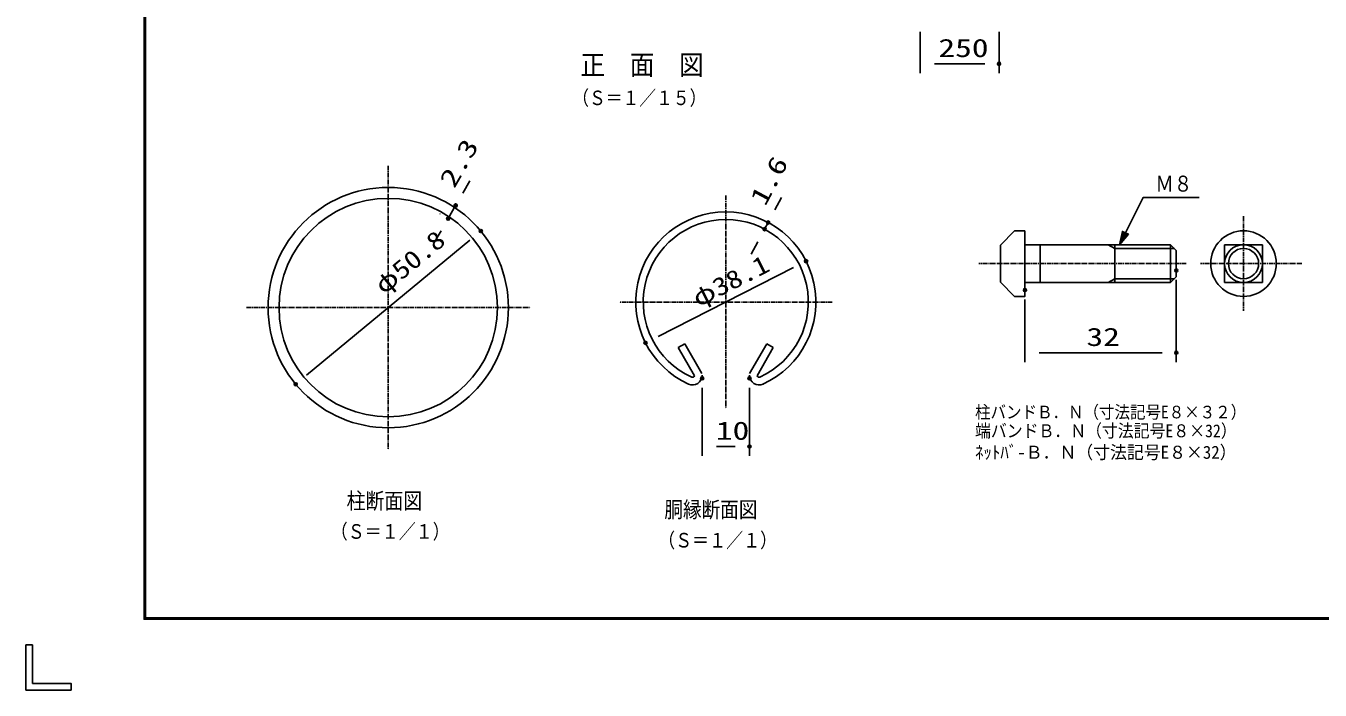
# Model space of a CAD drawing. Units: millimetres, scale not verified. Extents: x -4425 to 4425, y -3150 to 3150.
# Drawn here: x -4425 to -320, y -3150 to -1043 of the extents above; entities that cross this region are included whole.
import ezdxf
from ezdxf.enums import TextEntityAlignment as Align

# ---------------------------------------------------------------- set-up
doc = ezdxf.new("R2010")
doc.units = ezdxf.units.MM
doc.header["$LTSCALE"] = 20
doc.header["$PDMODE"] = 32
doc.header["$PDSIZE"] = 10
doc.linetypes.add('USER1', pattern=[1.125, 0.75, -0.125, 0.125, -0.125])
for name, color, linetype, lineweight in [('0-0_12', 2, 'USER1', 25), ('0-1_2', 7, 'Continuous', 25), ('0-2_1', 7, 'Continuous', 25), ('0-7_EXTCNT-L', 1, 'Continuous', 25), ('0-8_0', 7, 'Continuous', 25), ('0-A_DIMENS-D', 2, 'Continuous', 25), ('0-B_WAKU', 7, 'Continuous', 25)]:
    doc.layers.add(name, color=color, linetype=linetype, lineweight=lineweight)
doc.layers.add('0-9_DEFPOINTS', color=7, linetype='Continuous')
doc.styles.add('ＭＳ ゴシック', font='')
doc.styles.get('ＭＳ ゴシック').set_extended_font_data('MS Gothic')

msp = doc.modelspace()

# ---------------------------------------------------------------- linework, layer by layer
at = {"layer": '0-0_12'}
for p, q in [((-3275.62, -1486.82), (-3275.62, -2386.89)), ((-3725.63, -1936.88), (-2825.6, -1936.88))]:
    msp.add_line(p, q, dxfattribs=at)
at = {"layer": '0-0_12', "color": 7, "linetype": 'Continuous'}
msp.add_circle((-3275.62, -1936.88), 381.01, dxfattribs=at)
at = {"layer": '0-1_2'}
for p, q in [((-1256.38, -1693.28), (-1289.38, -1693.28)), ((-1334.39, -1856.13), (-1334.39, -1738.28)), ((-1256.38, -1737.21), (-794.37, -1737.21)), ((-971.37, -1857.21), (-971.37, -1737.21)), ((-776.37, -1755.21), (-776.37, -1839.21)), ((-794.37, -1857.21), (-1256.38, -1857.21))]:
    msp.add_line(p, q, dxfattribs=at)
at = {"layer": '0-1_2', "color": 4}
for p, q in [((-782.37, -1749.21), (-971.37, -1749.21)), ((-782.37, -1845.21), (-971.37, -1845.21))]:
    msp.add_line(p, q, dxfattribs=at)
at = {"layer": '0-1_2'}
msp.add_lwpolyline([(-1289.38, -1901.13), (-1256.38, -1901.13), (-1256.38, -1693.28)], dxfattribs=at)
at = {"layer": '0-2_1', "color": 2, "linetype": 'USER1'}
for p, q in [((-2205.09, -1581.54), (-2205.09, -2256.56)), ((-563.13, -1647.2), (-563.13, -1947.21)), ((-744.67, -1797.21), (-1402.25, -1797.21)), ((-378.31, -1797.21), (-699.72, -1797.21)), ((-1867.58, -1919.05), (-2542.61, -1919.05))]:
    msp.add_line(p, q, dxfattribs=at)
at = {"layer": '0-2_1'}
for p, q in [((-1289.39, -1693.28), (-1334.39, -1738.28)), ((-1208.03, -1737.21), (-1208.03, -1857.21)), ((-794.37, -1737.21), (-794.37, -1857.21)), ((-794.37, -1737.21), (-776.37, -1755.21)), ((-623.13, -1737.21), (-503.13, -1737.21)), ((-623.13, -1737.21), (-623.13, -1857.21)), ((-503.13, -1737.21), (-503.13, -1857.21)), ((-794.37, -1857.21), (-776.37, -1839.21)), ((-1289.38, -1901.13), (-1334.39, -1856.13)), ((-623.13, -1857.21), (-503.13, -1857.21)), ((-2280.61, -2145.72), (-2334.93, -2051.65)), ((-2129.58, -2145.72), (-2075.26, -2051.65)), ((-2304.25, -2152.79), (-2355.71, -2063.65)), ((-2105.94, -2152.79), (-2054.48, -2063.65))]:
    msp.add_line(p, q, dxfattribs=at)
at = {"layer": '0-2_1', "color": 4}
for p, q in [((-971.37, -1749.21), (-992.16, -1737.21)), ((-971.37, -1845.21), (-992.16, -1857.21))]:
    msp.add_line(p, q, dxfattribs=at)
for points in [[(-956.37, -1737.21), (-881.37, -1587.2), (-703.76, -1587.2)], [(-932.89, -1701.99), (-946.98, -1718.42), (-942.29, -1697.29)]]:
    msp.add_lwpolyline(points, dxfattribs=at)
msp.add_lwpolyline([(-928.2, -1704.33), (-956.37, -1737.21), (-946.98, -1694.94)], close=True, dxfattribs=at)
at = {"layer": '0-2_1'}
for centre, radius in [((-3275.62, -1936.88), 346.51), ((-563.13, -1797.21), 103.95), ((-563.13, -1797.21), 60)]:
    msp.add_circle(centre, radius, dxfattribs=at)
at = {"layer": '0-2_1', "color": 4}
msp.add_circle((-563.13, -1797.21), 48, dxfattribs=at)
at = {"layer": '0-2_1'}
for centre, radius, start, end in [((-2205.09, -1919.05), 285.76, 294.33142, 245.56897), ((-2205.09, -1919.05), 261.76, 294.33142, 245.56897), ((-2310.65, -2151.39), 30.55, 245.56751, 0.00064), ((-2310.65, -2151.39), 6.55, 245.56677, 347.70767), ((-2099.54, -2151.39), 30.55, 179.99992, 294.43259), ((-2099.54, -2151.39), 6.55, 192.29338, 294.43329)]:
    msp.add_arc(centre, radius, start, end, dxfattribs=at)
at = {"layer": '0-7_EXTCNT-L', "color": 2}
for p, q in [((-2049.45, -1627.2), (-2028.28, -1587.49)), ((-2081.92, -1688.08), (-2070.63, -1666.9)), ((-2103.1, -1727.79), (-2124.27, -1767.49))]:
    msp.add_line(p, q, dxfattribs=at)
at = {"layer": '0-7_EXTCNT-L'}
for p, q in [((-2044.16, -1681.02), (-2044.16, -1681.02)), ((-2055.45, -1702.2), (-2055.45, -1702.2))]:
    msp.add_line(p, q, dxfattribs=at)
at = {"layer": '0-8_0', "color": 1}
for p, q in [((-1588.35, -1061.65), (-1588.35, -1193.44)), ((-1338.34, -1061.65), (-1338.34, -1193.44)), ((-776.37, -1849.21), (-776.37, -2109.73)), ((-1256.38, -1911.13), (-1256.38, -2109.73)), ((-2280.1, -2191.14), (-2280.1, -2407.27)), ((-2130.09, -2191.27), (-2130.09, -2407.27))]:
    msp.add_line(p, q, dxfattribs=at)
at = {"layer": '0-8_0', "color": 2}
for p, q in [((-1543.35, -1163.44), (-1383.34, -1163.44)), ((-1211.38, -2079.73), (-821.37, -2079.73)), ((-2235.1, -2377.27), (-2175.09, -2377.27))]:
    msp.add_line(p, q, dxfattribs=at)
at = {"layer": '0-8_0'}
for p, q in [((-2355.71, -2063.65), (-2334.93, -2051.65)), ((-2075.26, -2051.65), (-2054.48, -2063.65))]:
    msp.add_line(p, q, dxfattribs=at)
at = {"layer": '0-9_DEFPOINTS'}
for p in [(-1338.34, -1163.44), (-3062.02, -1612.98), (-3061.68, -1613.17), (-3085.5, -1654.43), (-2070.63, -1666.9), (-2070.63, -1666.9), (-2982.16, -1693.88), (-2081.92, -1688.08), (-1950.42, -1789.43), (-776.37, -1819.21), (-1256.38, -1881.13), (-2459.77, -2048.67), (-776.37, -2079.73), (-3569.09, -2179.87), (-2280.1, -2161.14), (-2130.09, -2161.27), (-2130.09, -2377.27)]:
    msp.add_point(p, dxfattribs=at)
at = {"layer": '0-A_DIMENS-D'}
for p, q in [((-3039.52, -1574), (-3017.02, -1535.03)), ((-3085.84, -1654.23), (-3062.02, -1612.98)), ((-3016.82, -1722.58), (-3534.43, -2151.17)), ((-3108.34, -1693.21), (-3130.84, -1732.18)), ((-1990.53, -1809.84), (-2419.66, -2028.26))]:
    msp.add_line(p, q, dxfattribs=at)
at = {"layer": '0-A_DIMENS-D', "color": 1}
for p, q in [((-3087.66, -1598.17), (-3088.01, -1597.98)), ((-3111.48, -1639.43), (-3111.83, -1639.23))]:
    msp.add_line(p, q, dxfattribs=at)
at = {"layer": '0-B_WAKU'}
for p, q in [((-4047.95, -2922.96), (-4047.95, 2923.04)), ((-4403.47, -3006.71), (-4403.47, -3128.47)), ((-4281.7, -3149.96), (-4424.95, -3149.96))]:
    msp.add_line(p, q, dxfattribs=at)
msp.add_lwpolyline([(-4049.95, 2925.04), (4200.05, 2925.04), (4200.05, -2924.96), (-4049.95, -2924.96)], close=True, dxfattribs=at)
for points in [[(4198.05, 2923.04), (4198.05, -2922.96), (-4047.95, -2922.96)], [(4196.05, 2921.04), (4196.05, -2920.96), (-4045.95, -2920.96)], [(-4045.95, -2920.96), (-4045.95, 2921.04), (4196.05, 2921.04)], [(-4424.95, -3149.96), (-4424.95, -3006.71), (-4403.47, -3006.71)], [(-4403.47, -3128.47), (-4281.7, -3128.47), (-4281.7, -3149.96)]]:
    msp.add_lwpolyline(points, dxfattribs=at)

# ---------------------------------------------------------------- texts
at = {"layer": '0-2_1', "color": 4, "style": 'ＭＳ ゴシック'}
for s, height, width, p in [('正\u3000面\u3000図', 63.64, 0.9, (-2665.94, -1217.97)), ('（Ｓ＝１／１５）', 45.89, 0.85, (-2692.19, -1308.31)), ('Ｍ８', 50.59, 0.85, (-842.82, -1584.16)), ('柱バンドＢ．Ｎ（寸法記号E８×３２）', 40.04, 0.9, (-1414.64, -2300.13)), ('端バンドＢ．Ｎ（寸法記号E８×32）', 40.99, 0.9, (-1414.64, -2360.32)), ('ﾈｯﾄﾊﾞ-Ｂ．Ｎ（寸法記号E８×32）', 41.32, 0.95, (-1414.64, -2428.65)), ('柱断面図', 51.7, 0.85, (-3407.83, -2591.19)), ('胴縁断面図', 50.94, 0.85, (-2400.06, -2617.98)), ('（Ｓ＝１／１）', 46.48, 0.85, (-3458.08, -2683.95)), ('（Ｓ＝１／１）', 46.48, 0.85, (-2419.61, -2711.73))]:
    msp.add_text(s, height=height, dxfattribs=dict(at, width=width)).set_placement(p, align=Align.BOTTOM_LEFT)
at = {"layer": '0-7_EXTCNT-L', "color": 3, "style": 'ＭＳ ゴシック', "width": 1.35}
msp.add_text('1.6', height=57.77, rotation=61.929, dxfattribs=at).set_placement((-2064.83, -1626.12), align=Align.BOTTOM_LEFT)
at = {"layer": '0-8_0', "color": 3, "style": 'ＭＳ ゴシック', "width": 1.35}
for s, p in [('250', (-1530.85, -1159.54)), ('32', (-1061.37, -2075.83)), ('10', (-2236.59, -2373.38))]:
    msp.add_text(s, height=57.77, dxfattribs=at).set_placement(p, align=Align.BOTTOM_LEFT)
at = {"layer": '0-A_DIMENS-D', "color": 3, "style": 'ＭＳ ゴシック'}
for s, height, rotation, width, p in [('2.3', 57.77, 60, 1.35, (-3051.24, -1569.98)), ('φ50.8', 57.73, 39.625, 1.2, (-3278.7, -1911.08)), ('φ38.1', 57.73, 26.975, 1.2, (-2284.92, -1952.29))]:
    msp.add_text(s, height=height, rotation=rotation, dxfattribs=dict(at, width=width)).set_placement(p, align=Align.BOTTOM_LEFT)

doc.saveas('drawing.dxf')
